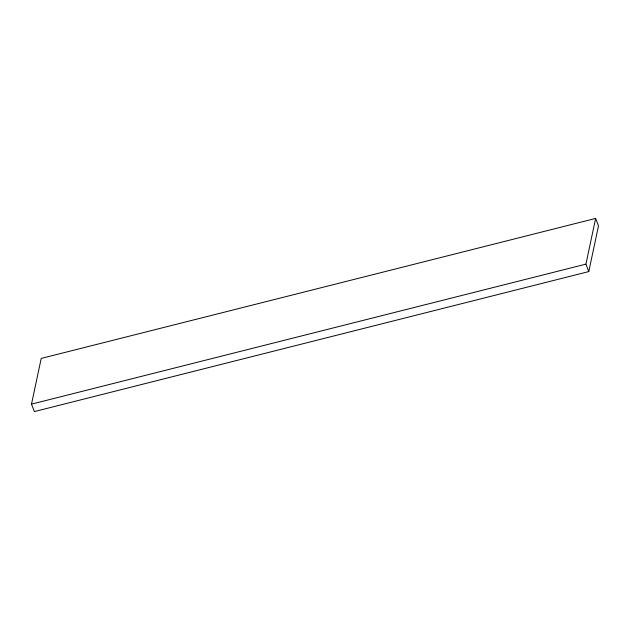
<?xml version="1.0" encoding="UTF-8"?>
<svg xmlns="http://www.w3.org/2000/svg" width="630" height="630" viewBox="0 0 630 630"><rect width="100%" height="100%" fill="white"/><g stroke="black" fill="none" stroke-linecap="round" stroke-linejoin="round"><path stroke-width="0.94" d="M31.5 404.137L41.218 358.415L595.634 218.421L598.5 225.863L588.782 271.585L34.367 411.579L31.5 404.137L585.916 264.135L595.634 218.421M585.916 264.135L588.782 271.585"/></g></svg>
